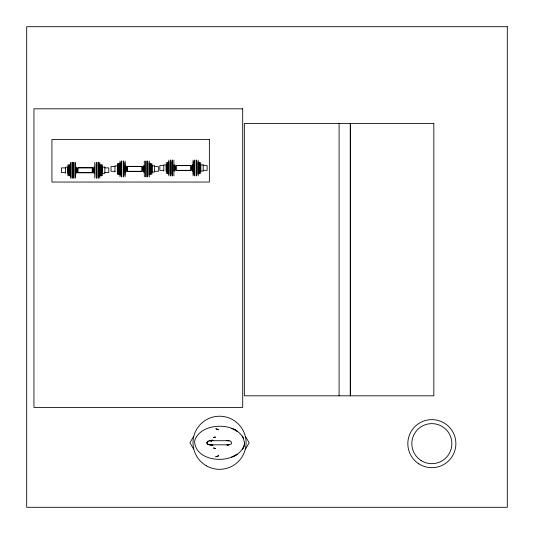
<?xml version="1.0" encoding="UTF-8"?>
<svg xmlns="http://www.w3.org/2000/svg" width="534" height="534" viewBox="0 0 534 534"><rect width="100%" height="100%" fill="white"/><g stroke="black" fill="none" stroke-linecap="round" stroke-linejoin="round"><path stroke-width="0.8" d="M244.545 444.321C243.517 421.019 200.143 420.478 194.603 441.191C195.117 464.84 241.355 465.441 244.632 442.686M211.29 444.689L212.178 445.623L210.897 444.709L212.979 445.189L208.333 444.575L207.312 443.761L206.998 442.753L208.333 440.971L212.979 440.35L210.897 440.837L212.178 439.923L211.29 440.857M206.998 442.753L207.926 444.335L206.998 442.753L207.926 441.204L206.998 442.753L207.312 443.761M242.403 449.541L243.671 447.338M193.548 436.538L189.95 442.773L193.548 449.007M245.56 449.007L249.158 442.773L245.56 436.538M227.878 445.236L228.505 444.361M227.517 444.982L228.852 444.428M231.315 457.197L233.692 456.25M210.99 444.502L209.755 444.882L211.29 444.488L209.842 444.822L229.066 444.815L231.369 443.821L231.696 442.579L230.528 441.084L226.883 440.577M228.198 444.602L226.883 444.962L229.066 444.815M229.066 440.724L209.842 440.717M163.771 165.613L159.833 165.613L159.833 170.346L163.771 170.346M176.387 165.613L190.578 165.613M203.194 165.613L207.132 165.613L207.132 170.346L203.194 170.346M114.977 166.568L111.032 166.568L111.032 171.301L114.977 171.301M127.593 166.568L141.784 166.568M154.393 166.568L158.338 166.568L158.338 171.301L154.393 171.301M65.428 167.876L61.49 167.876L61.49 172.602L65.428 172.602M78.044 167.876L92.235 167.876M104.851 167.876L108.789 167.876L108.789 172.602L104.851 172.602M176.387 170.346L190.578 170.346M127.593 171.301L141.784 171.301M78.044 172.602L92.235 172.602M209.755 440.657L211.611 441.231L211.29 441.051M217.952 429.516L215.816 428.795L218.666 429.757M233.692 429.289L231.315 428.348M243.671 438.207L242.403 435.998M350.417 123.474L350.417 395.814M350.244 123.474L350.244 395.814M339.09 123.474L339.09 395.814M200.671 162.389L200.671 173.57M199.723 163.457L199.723 172.502M199.562 162.389L199.562 173.57M199.409 162.389L199.409 173.57M199.249 163.471L199.249 172.489M198.301 162.389L198.301 173.57M198.147 160.127L198.147 175.833M197.987 161.668L197.987 174.291M196.572 160.127L196.572 175.833M196.412 160.127L196.412 175.833M194.837 160.127L194.837 175.833M194.676 160.127L194.676 175.833M193.261 161.635L193.261 174.324M193.101 160.127L193.101 175.833M192.941 164.812L192.941 171.147M192.153 164.812L192.153 171.147M191.366 165.613L191.366 170.346M175.599 165.613L175.599 170.346M174.812 164.852L174.812 171.107M174.024 164.852L174.024 171.107M173.864 160.087L173.864 175.873M172.442 161.655L172.442 174.304M172.288 160.087L172.288 175.873M172.128 160.087L172.128 175.873M171.975 161.655L171.975 174.304M170.553 160.087L170.553 175.873M170.393 160.087L170.393 175.873M168.978 161.628L168.978 174.331M168.817 160.087L168.817 175.873M168.664 162.376L168.664 173.583M167.716 163.531L167.716 172.429M167.556 162.376L167.556 173.583M167.402 162.436L167.402 173.523M167.242 163.544L167.242 172.415M166.294 162.436L166.294 173.523M166.141 171.06L166.141 164.899L163.771 164.899L163.771 171.06M151.87 163.351L151.87 174.525M151.716 164.432L151.716 173.437M150.768 163.351L150.768 174.525M150.608 163.351L150.608 174.525M149.507 163.351L149.507 174.525M149.346 161.081L149.346 176.794M147.931 162.656L147.931 175.219M147.771 161.081L147.771 176.794M147.618 161.081L147.618 176.794M147.457 162.656L147.457 175.219M146.036 161.081L146.036 176.794M145.882 161.081L145.882 176.794M144.307 161.081L144.307 176.794M144.147 165.767L144.147 172.108M143.359 165.767L143.359 172.108M142.571 166.568L142.571 171.301M126.798 166.568L126.798 171.301M126.011 165.814L126.011 172.061M125.223 165.814L125.223 172.061M125.069 161.041L125.069 176.827M124.909 162.61L124.909 175.265M123.487 161.041L123.487 176.827M123.334 161.041L123.334 176.827M121.759 161.041L121.759 176.827M121.598 161.041L121.598 176.827M120.177 162.583L120.177 175.286M120.023 161.041L120.023 176.827M119.863 163.337L119.863 174.538M119.703 164.452L119.703 173.423M118.762 163.337L118.762 174.538M118.601 163.391L118.601 174.484M117.654 164.505L117.654 173.37M117.5 163.391L117.5 174.484M117.34 172.015L117.34 165.854L114.977 165.854L114.977 172.015M102.328 164.652L102.328 175.826M101.38 165.72L101.38 174.758M101.226 164.652L101.226 175.826M101.066 164.652L101.066 175.826M100.906 165.727L100.906 174.751M99.965 164.652L99.965 175.826M99.805 162.383L99.805 178.096M99.644 163.925L99.644 176.554M98.229 162.383L98.229 178.096M98.069 162.383L98.069 178.096M96.647 164.025L96.647 176.454M96.494 162.383L96.494 178.096M96.334 162.383L96.334 178.096M96.18 164.025L96.18 176.454M94.758 162.383L94.758 178.096M94.598 167.069L94.598 173.41M93.81 167.069L93.81 173.41M93.023 167.876L93.023 172.602M77.256 167.876L77.256 172.602M76.469 167.115L76.469 173.363M75.681 167.115L75.681 173.363M75.521 162.349L75.521 178.129M75.367 163.911L75.367 176.567M73.946 162.349L73.946 178.129M73.785 162.349L73.785 178.129M72.21 162.349L72.21 178.129M72.05 162.349L72.05 178.129M70.635 163.885L70.635 176.594M70.475 162.349L70.475 178.129M70.321 164.639L70.321 175.84M69.373 165.787L69.373 174.691M69.213 164.639L69.213 175.84M69.06 164.692L69.06 175.786M68.899 165.807L68.899 174.671M67.951 164.692L67.951 175.786M67.798 173.323L67.798 167.155L65.428 167.155L65.428 173.323M244.178 445.91L243.357 447.872L244.178 445.91M237.209 454.321L233.545 456.303L237.209 454.321M218.666 455.789L215.816 456.744L218.666 455.789M215.022 437.126L213.527 437.506L215.476 437.079L215.022 437.126M507.3 26.7L26.7 26.7L26.7 507.3L507.3 507.3L507.3 26.7M242.703 108.816L33.942 108.816L33.942 407.435L242.703 407.435L242.703 108.816M433.835 123.474L244.345 123.474L244.345 395.814L433.835 395.814L433.835 123.474M209.368 139.494L51.918 139.494L51.918 182.047L209.368 182.047L209.368 139.494M203.194 164.852L200.824 164.852L200.824 171.107L203.194 171.107L203.194 164.852M190.578 165.406L176.387 165.406L176.387 170.553L190.578 170.553L190.578 165.406M154.393 165.807L152.03 165.807L152.03 172.061L154.393 172.061L154.393 165.807M141.784 166.361L127.593 166.361L127.593 171.507L141.784 171.507L141.784 166.361M104.851 167.109L102.488 167.109L102.488 173.37L104.851 173.37L104.851 167.109M92.235 167.669L78.044 167.669L78.044 172.809L92.235 172.809L92.235 167.669M215.476 448.467L213.527 448.033L215.476 448.467M235.367 430.104L233.545 429.236L237.209 431.218L235.367 430.104M418.883 463.879A24.03 24.03 0 0 0 455.856 444.769A24.03 24.03 0 0 0 420.819 422.307A24.03 24.03 0 0 0 418.883 463.879M421.046 460.508A20.025 20.025 0 0 0 451.851 444.582A20.025 20.025 0 0 0 422.654 425.865A20.025 20.025 0 0 0 421.046 460.508M206.278 465.768A26.553 26.553 0 0 0 246.107 442.773A26.553 26.553 0 0 0 206.278 419.777A26.553 26.553 0 0 0 206.278 465.768"/></g></svg>
